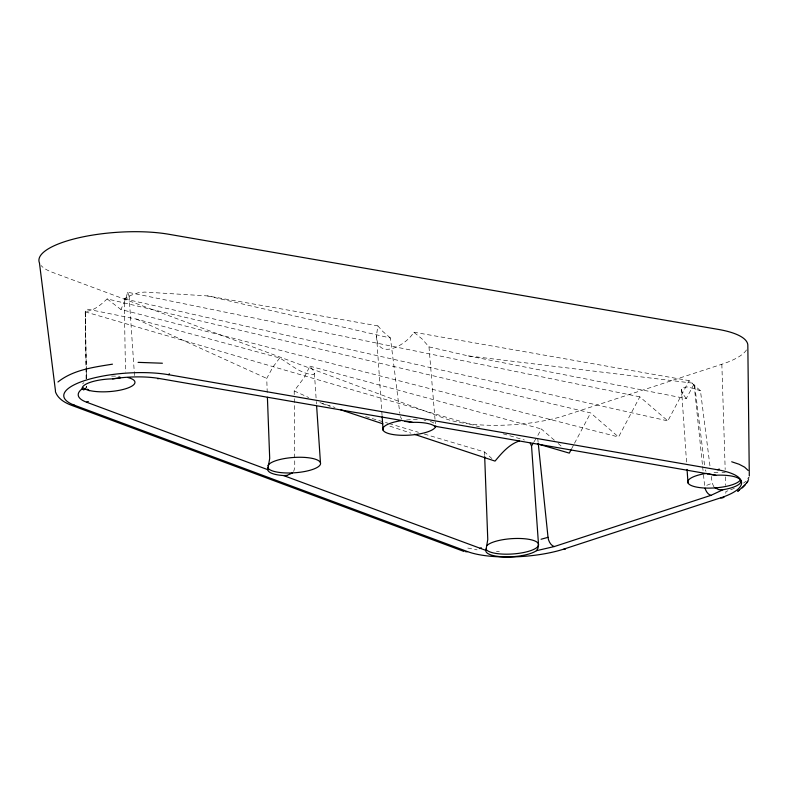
<?xml version="1.0" encoding="UTF-8"?>
<svg xmlns="http://www.w3.org/2000/svg" width="789" height="789" viewBox="0 0 789 789"><rect width="100%" height="100%" fill="white"/><g stroke="black" fill="none" stroke-linecap="round" stroke-linejoin="round"><path stroke-width="0.59" stroke-dasharray="3.94 2.96" d="M86.119 378.976L85.242 311.448C94.059 310.974 101.002 304.593 107.146 298.913L590.645 412.913L618.576 437.007L639.82 396.837L667.849 420.902L689.113 380.633L700.454 390.762L710.001 466.171M382.073 415.556L376.501 335.167L377.892 325.887L207.418 295.905L144.781 292.078L138.736 292.591L131.388 295.145L124.228 298.706L125.49 372.063M86.534 386.077L86.07 387.764M86.326 370.189L85.232 311.852L85.666 310.087L87.835 309.229L136.428 319.101L279.72 357.969C290.263 364.252 300.846 374.154 313.637 374.607L314.416 373.355L313.411 370.603L309.899 366.165L304.337 377.359L294.198 390.93L294.258 397.064M639.82 396.837L127.621 292.226L126.023 298.143L120.924 309.495L618.576 437.007M127.621 292.226L129.08 295.934L128.37 297.917L124.228 298.706M468.222 355.898L686.252 398.603L694.448 383.346L468.222 355.898L428.989 346.874L422.007 338.895L413.801 332.199C406.72 345.049 376.57 361.707 376.501 335.167M571.601 448.763L573.909 444.424M574.491 443.329L590.645 412.913M554.381 440.223L541.323 428.94L537.496 436.1L538.256 443.418M267.234 392.567L266.741 378.424L272.807 367.21L279.72 357.969M293.666 471.477L294.77 467.719L294.267 398.287M533.778 442.254L536.254 438.151M686.548 462.058L681.509 389.5L682.682 387.596L687.998 386.896L700.454 390.762M743.554 483.095L745.99 481.27M710.416 483.894L704.666 486.132L703.275 472.719M734.342 488.371L725.87 491.567A8.561 5.395 71.9 0 1 725.752 493.529M746.473 349.902A79.797 23.059 -3.9 0 1 721.846 364.242L565.21 415.438A79.797 23.059 -3.9 0 1 445.361 418.663L52.321 272.294A79.797 23.059 -3.9 0 1 41.087 265.518M496.439 551.56L499.329 551.718M413.801 332.199L689.113 380.633M467.778 548.049L477.118 549.864M124.682 298.962L667.849 420.902M207.418 295.905L390.427 337.998L399.836 413.298M309.899 366.165L541.323 428.94M85.232 311.852L479.564 426.928M503.185 433.822L524.429 440.015M319.9 402.627L335.049 407.489M365.593 416.572L387.912 423.21M389.085 423.565L418.446 432.303M424.324 434.049L484.515 451.959L491.902 458.557M322.129 403.643L330.315 406.365M389.894 426.159L410.931 433.151M136.428 319.101L266.741 378.424M294.198 390.93L308.726 397.538M107.146 298.913L120.924 309.495M390.427 337.998L382.635 331.311L377.892 325.887M558.109 443.438L561.837 446.663M401.69 419.206L400.27 416.434M686.252 398.603L682.337 393.07L681.509 389.5M713.907 486.833L712.161 483.016L710.928 473.39M705.258 469.849L705.987 471.388M86.218 386.304L86.622 387.616M435.41 423.683L435.212 421.809M704.518 464.958L694.448 383.346M694.133 384.904L702.506 465.402M702.634 466.615L703.147 471.497M428.989 346.874L435.015 419.373M314.416 373.355L316.241 400.309M316.32 401.532L316.488 403.988M129.08 295.934L134.544 376.077M484.515 451.959L484.633 455.5M721.846 364.242L725.18 469.524M725.407 476.872L725.683 485.442M86.484 378.769L85.242 311.448M86.346 371.402L86.484 378.7M406.483 419.995A26.54 7.673 -3.9 0 1 418.515 419.679M424.009 420.152A26.54 7.673 -3.9 0 1 425.991 420.448M430.301 421.464A26.54 7.673 -3.9 0 1 435.321 424.393M82.628 383.908A26.54 7.673 -3.9 0 1 83.92 382.635M111.594 376.146A26.54 7.673 -3.9 0 1 120.096 376.343M714.015 472.581A26.54 7.673 -3.9 0 1 720.87 472.404M721.974 472.424A26.54 7.673 -3.9 0 1 725.229 472.581"/><path stroke-width="1.18" d="M267.796 469.682L86.563 402.193A49.737 14.38 -3.9 0 1 82.224 388.79L82.184 388.543A26.54 7.673 -3.9 0 1 111.782 378.878L112.62 378.858A49.737 14.38 -3.9 0 1 159.122 378.473L412.578 422.362A26.54 7.673 -3.9 0 1 434.601 426.178L715.771 475.225A26.54 7.673 -3.9 0 1 740.644 480.284A26.54 7.673 -3.9 0 1 722.99 489.722L710.938 495.354L554.302 546.55L536.451 550.692A26.54 7.673 -3.9 0 1 506.203 556.906A26.54 7.673 -3.9 0 1 485.837 550.377L283.537 475.55A26.54 7.673 -3.9 0 1 267.787 469.682L269.7 458.379L267.402 397.281M749.303 475.964L747.824 344.872A79.797 23.059 -3.9 0 0 718.414 329.427L168.728 234.254A79.797 23.059 -3.9 0 0 80.231 237.459A79.797 23.059 -3.9 0 0 39.45 262.924L55.457 390.762M486.093 549.272L487.77 539.538L484.683 456.683M485.837 550.377L486.093 549.282M746.581 483.124L748.593 479.604M571.029 449.848L569.293 453.113L537.417 443.812M536.451 550.692L538.059 548.099L538.414 543.079L531.539 445.972L533.226 443.181M85.893 388.129L83.723 389.953L82.224 388.79M745.033 485.136L737.695 491.281L739.145 490.196M748.12 478.489L748.83 477.572M747.824 481.497L742.281 487.858M57.952 381.984C73.259 369.765 93.713 367.21 112.462 364.173M292.492 472.897L286.92 475.432M72.766 405.457L74.56 405.27A64.195 18.551 -3.9 0 1 84.709 380.564A64.195 18.551 -3.9 0 1 168.205 374.657L169.536 373.828M168.205 374.657L717.891 469.83L719.223 469.001M86.563 402.193L88.319 401.473M479.604 548.562L481.369 547.842M120.165 378.02L112.62 378.858M519.497 440.933C509.152 444.256 501.794 453.034 495.048 461.101L414.432 434.315M465.806 551.827L467.601 551.629A64.195 18.551 -3.9 0 0 564.017 549.036L720.653 497.839A8.561 5.395 71.9 0 0 724.46 496.606M541.047 539.252L548.03 537.329A8.561 5.395 71.9 0 0 554.302 546.55M157.751 378.779L159.122 378.473M707.427 473.952L708.798 473.647M722.99 489.722L718.749 489.644L714.469 487.444M286.9 475.432L283.537 475.55M412.578 422.362L404.915 421.395M138.095 362.358L162.386 363.226M715.771 475.225L709.479 474.258M564.017 549.036L565.437 549.144M340.828 409.856L382.892 423.831M731.709 461.782L739.076 464.248L744.599 467.147L748.12 470.402M74.56 405.27L467.601 551.629M464.09 551.491L71.049 405.122C64.501 402.577 57.755 398.583 55.358 391.571M434.601 426.178L435.627 426.948L435.804 426.326M87.549 389.184L89.275 390.762M530.228 443.191L531.539 445.972M538.256 443.418L548.03 537.329M687.061 469.435L687.998 482.967M382.152 416.779L383.079 430.173M316.655 406.434L320.462 462.788M717.891 469.83A64.195 18.551 -3.9 0 1 720.653 497.839M710.938 495.354A8.561 5.395 71.9 0 1 705.06 488.223M739.865 480.59A26.54 7.673 -3.9 0 1 695.898 486.951A26.54 7.673 -3.9 0 1 706.52 473.39M435.775 426.07A26.54 7.673 -3.9 0 1 411.621 434.976A26.54 7.673 -3.9 0 1 383.395 430.676A26.54 7.673 -3.9 0 1 400.733 420.724M267.767 465.914A26.54 7.673 -3.9 0 1 308.085 457.719A26.54 7.673 -3.9 0 1 308.321 470.717A26.54 7.673 -3.9 0 1 267.796 467.699M487.168 545.288A26.54 7.673 -3.9 0 1 529.153 539.37A26.54 7.673 -3.9 0 1 525.188 552.192A26.54 7.673 -3.9 0 1 485.965 549.174M127.739 377.497A26.54 7.673 -3.9 0 1 121.476 389.865A26.54 7.673 -3.9 0 1 82.953 387.616"/></g></svg>
